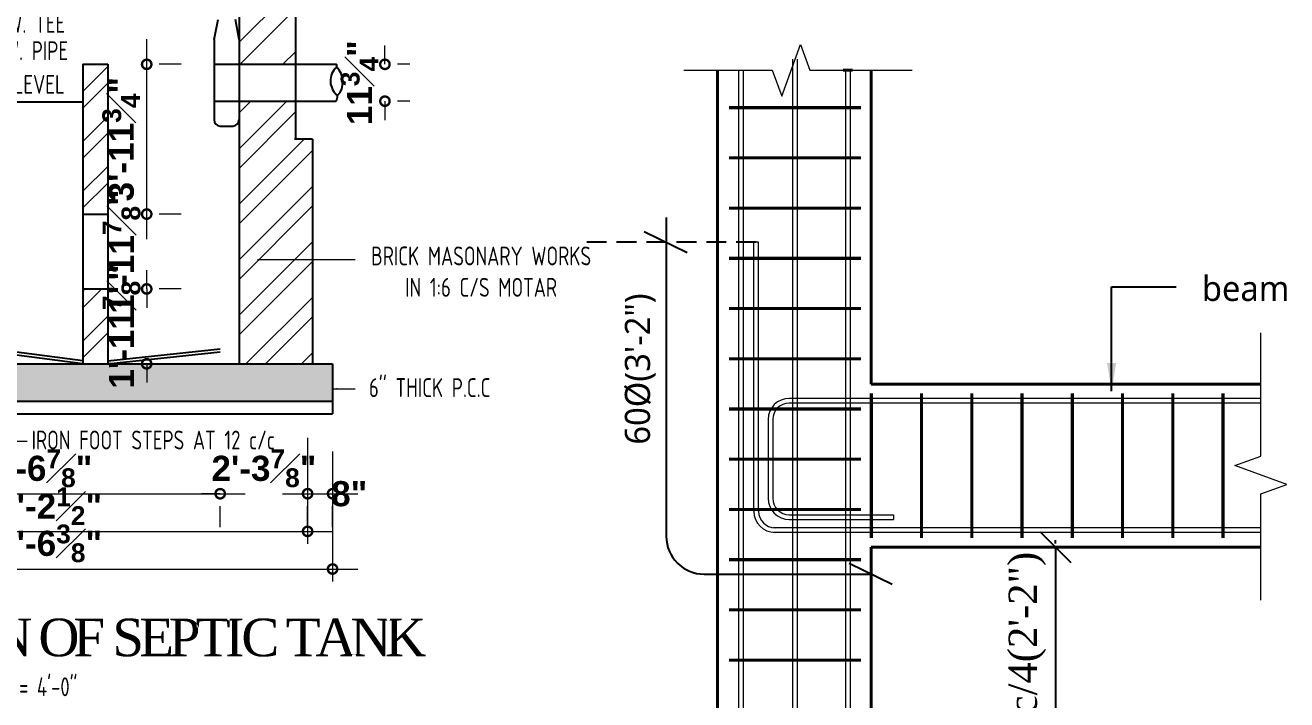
# Model space of a CAD drawing. Header units: inches. Extents: x 45643 to 70559, y -8725 to 1713.
# Drawn here: x 69312.2 to 69713.8, y -4820.3 to -4605.4 of the extents above; entities that cross this region are included whole.
import ezdxf

# ---------------------------------------------------------------- set-up
doc = ezdxf.new("R2010")
doc.units = ezdxf.units.IN
doc.header["$MEASUREMENT"] = 0
doc.linetypes.add('HIDDEN', pattern=[9.525, 6.35, -3.175])
for name, color, linetype, lineweight in [('1', 7, 'Continuous', 25), ('CONCRETE', 251, 'Continuous', 0), ('DIM_LINE', 165, 'Continuous', 15), ('Dimensions', 100, 'Continuous', 9), ('hatch', 30, 'Continuous', 5), ('STIRRUPS', 7, 'Continuous', 30), ('Text', 7, 'Continuous', 9), ('tile', 21, 'Continuous', 9), ('trench', 7, 'Continuous', 40), ('WALL', 240, 'Continuous', 30)]:
    doc.layers.add(name, color=color, linetype=linetype, lineweight=lineweight)
doc.layers.add('DIM', color=5, linetype='Continuous')
doc.styles.add('int text 1in-4ft', font='trebuc.ttf', dxfattribs={"height": 3.5})
doc.styles.add('ordinary', font='ARIALN.TTF')
doc.styles.add('RomanS', font='stylu.ttf', dxfattribs={"height": 2})
doc.styles.add('STYLE1', font='arialbd.ttf')
doc.styles.add('text', font='l_10646.ttf', dxfattribs={"height": 8.5})
doc.styles.add('times new roman', font='times.ttf', dxfattribs={"height": 6})
doc.dimstyles.new('ARROW', dxfattribs={"dimscale": 0, "dimtxt": 7, "dimasz": 9, "dimexe": 6, "dimexo": 12, "dimgap": 2.75, "dimtad": 1, "dimdec": 0, "dimzin": 3, "dimdsep": 46, "dimlunit": 4, "dimtxsty": 'RomanS', "dimcen": 0.09375, "dimse1": 1, "dimse2": 1, "dimclrd": 1, "dimclre": 1, "dimclrt": 256, "dimadec": 0, "dimazin": 0, "dimtfac": 0.75, "dimtdec": 0, "dimtix": 1, "dimtmove": 0, "dimatfit": 3, "dimfxl": 1, "dimtolj": 1, "dimtzin": 0, "dimarcsym": 0})
doc.dimstyles.new('dim 1in-4ft', dxfattribs={"dimscale": 0.5, "dimtxt": 3.5, "dimasz": 3, "dimexe": 6, "dimexo": 12, "dimgap": 1, "dimtad": 1, "dimzin": 0, "dimdsep": 46, "dimlunit": 4, "dimtxsty": 'int text 1in-4ft', "dimblk": 'DOT', "dimcen": 4, "dimdle": 6, "dimclrt": 7, "dimadec": 0, "dimazin": 0, "dimtfac": 1, "dimtofl": 0, "dimtmove": 0, "dimatfit": 3, "dimfxl": 7, "dimfxlon": 1, "dimtolj": 1, "dimtzin": 0, "dimarcsym": 0})
doc.dimstyles.new("gan2'", dxfattribs={"dimscale": 96, "dimtxt": 0.09375, "dimasz": 0.012, "dimexe": 0.09375, "dimexo": 0.15625, "dimgap": 0.03, "dimtad": 1, "dimdec": 1, "dimlfac": 0.25, "dimzin": 3, "dimdsep": 46, "dimlunit": 4, "dimtxsty": 'times new roman', "dimblk": 'gg', "dimcen": 0.09375, "dimdle": 0.09375, "dimse1": 1, "dimse2": 1, "dimclre": 34, "dimadec": 0, "dimazin": 0, "dimtfac": 1, "dimtdec": 1, "dimtix": 1, "dimtmove": 0, "dimatfit": 3, "dimfxl": 1, "dimfrac": 2, "dimtolj": 1, "dimtzin": 1, "dimarcsym": 0})
doc.dimstyles.new('Ronika', dxfattribs={"dimtxt": 8, "dimasz": 6, "dimexe": 4, "dimexo": 16, "dimgap": 2, "dimtad": 1, "dimdec": 3, "dimzin": 3, "dimdsep": 46, "dimlunit": 4, "dimtxsty": 'STYLE1', "dimblk": 'DOTSMALL', "dimcen": 2, "dimdle": 8, "dimclrd": 256, "dimclre": 7, "dimclrt": 256, "dimadec": 0, "dimazin": 0, "dimtfac": 0.75, "dimtdec": 3, "dimtix": 1, "dimtofl": 0, "dimtmove": 2, "dimatfit": 3, "dimfxl": 1, "dimfrac": 1, "dimtolj": 1, "dimtzin": 0, "dimlwd": 13, "dimlwe": 13, "dimarcsym": 0})
pattern_1 = [(45, (-304825.981, 177459.022), (-7.9549513, 7.9549513), []), (45, (-304820.678, 177459.022), (-7.9549513, 7.9549513), [])]

# ---------------------------------------------------------------- blocks, each defined once
blk = doc.blocks.new('_DotSmall')
at = {"color": 0, "const_width": 0.5}
blk.add_lwpolyline([(-0.0625, 0, 1), (0.0625, 0, 1)], format="xyb", close=True, dxfattribs=at)
blk = doc.blocks.new('*D451')
at = {"layer": 'Defpoints', "color": 0, "transparency": 16777216}
for p in [(-176661.26, 43756.35), (-176656.25, 43756.35), (-176661.26, 43708.64)]:
    blk.add_point(p, dxfattribs=at)
at = {"layer": 'DIM_LINE', "lineweight": 13, "transparency": 16777216}
blk.add_line((-176656.25, 43700.64), (-176656.25, 43764.35), dxfattribs=at)
at = {"layer": 'DIM_LINE', "color": 7, "lineweight": 13, "transparency": 16777216}
for p, q in [((-176645.26, 43756.35), (-176652.25, 43756.35)), ((-176645.26, 43708.64), (-176652.25, 43708.64))]:
    blk.add_line(p, q, dxfattribs=at)
at = {"layer": 'DIM_LINE', "lineweight": 13, "transparency": 16777216, "xscale": 6, "yscale": 6, "zscale": 6}
for p, rotation in [((-176656.25, 43756.35), 90), ((-176656.25, 43708.64), 270)]:
    blk.add_blockref('_DotSmall', p, dxfattribs=dict(at, rotation=rotation))
at = {"layer": 'DIM_LINE', "transparency": 16777216, "insert": (-176664.39, 43732.5), "char_height": 8, "attachment_point": 5, "rotation": 90, "style": 'STYLE1'}
blk.add_mtext('\\A1;3\'-11{\\H0.750000x;\\S3#4;}"', dxfattribs=at)
blk = doc.blocks.new('*D452')
at = {"layer": 'Defpoints', "color": 0, "transparency": 16777216}
for p in [(-176661.26, 43708.64), (-176656.25, 43708.64), (-176661.26, 43684.79)]:
    blk.add_point(p, dxfattribs=at)
at = {"layer": 'DIM_LINE', "lineweight": 13, "transparency": 16777216}
for p, q in [((-176656.25, 43708.64), (-176656.25, 43714.64)), ((-176656.25, 43684.79), (-176656.25, 43678.79))]:
    blk.add_line(p, q, dxfattribs=at)
at = {"layer": 'DIM_LINE', "color": 7, "lineweight": 13, "transparency": 16777216}
for p, q in [((-176645.26, 43708.64), (-176652.25, 43708.64)), ((-176645.26, 43684.79), (-176652.25, 43684.79))]:
    blk.add_line(p, q, dxfattribs=at)
at = {"layer": 'DIM_LINE', "lineweight": 13, "transparency": 16777216, "xscale": 6, "yscale": 6, "zscale": 6}
for p, rotation in [((-176656.25, 43708.64), 270), ((-176656.25, 43684.79), 90)]:
    blk.add_blockref('_DotSmall', p, dxfattribs=dict(at, rotation=rotation))
at = {"layer": 'DIM_LINE', "transparency": 16777216, "insert": (-176664.28, 43696.72), "char_height": 8, "attachment_point": 5, "rotation": 90, "style": 'STYLE1'}
blk.add_mtext('\\A1;1\'-11{\\H0.750000x;\\S7#8;}"', dxfattribs=at)
blk = doc.blocks.new('*D453')
at = {"layer": 'Defpoints', "color": 0, "transparency": 16777216}
for p in [(-176661.26, 43684.79), (-176656.25, 43684.79), (-176661.26, 43660.94)]:
    blk.add_point(p, dxfattribs=at)
at = {"layer": 'DIM_LINE', "lineweight": 13, "transparency": 16777216}
for p, q in [((-176656.25, 43684.79), (-176656.25, 43690.79)), ((-176656.25, 43660.94), (-176656.25, 43654.94))]:
    blk.add_line(p, q, dxfattribs=at)
at = {"layer": 'DIM_LINE', "color": 7, "lineweight": 13, "transparency": 16777216}
for p, q in [((-176645.26, 43684.79), (-176652.25, 43684.79)), ((-176645.26, 43660.94), (-176652.25, 43660.94))]:
    blk.add_line(p, q, dxfattribs=at)
at = {"layer": 'DIM_LINE', "lineweight": 13, "transparency": 16777216, "xscale": 6, "yscale": 6, "zscale": 6}
for p, rotation in [((-176656.25, 43684.79), 270), ((-176656.25, 43660.94), 90)]:
    blk.add_blockref('_DotSmall', p, dxfattribs=dict(at, rotation=rotation))
at = {"layer": 'DIM_LINE', "transparency": 16777216, "insert": (-176664.28, 43672.86), "char_height": 8, "attachment_point": 5, "rotation": 90, "style": 'STYLE1'}
blk.add_mtext('\\A1;1\'-11{\\H0.750000x;\\S7#8;}"', dxfattribs=at)
blk = doc.blocks.new('*D454')
at = {"layer": 'Defpoints', "color": 0, "transparency": 16777216}
for p in [(-176588.42, 43756.35), (-176580.4, 43756.35), (-176588.42, 43744.61)]:
    blk.add_point(p, dxfattribs=at)
at = {"layer": 'DIM_LINE', "lineweight": 13, "transparency": 16777216}
for p, q in [((-176580.4, 43756.35), (-176580.4, 43762.35)), ((-176580.4, 43744.61), (-176580.4, 43738.61))]:
    blk.add_line(p, q, dxfattribs=at)
at = {"layer": 'DIM_LINE', "color": 7, "lineweight": 13, "transparency": 16777216}
for p, q in [((-176572.42, 43756.35), (-176576.4, 43756.35)), ((-176572.42, 43744.61), (-176576.4, 43744.61))]:
    blk.add_line(p, q, dxfattribs=at)
at = {"layer": 'DIM_LINE', "lineweight": 13, "transparency": 16777216, "xscale": 6, "yscale": 6, "zscale": 6}
for p, rotation in [((-176580.4, 43756.35), 270), ((-176580.4, 43744.61), 90)]:
    blk.add_blockref('_DotSmall', p, dxfattribs=dict(at, rotation=rotation))
at = {"layer": 'DIM_LINE', "transparency": 16777216, "insert": (-176588.47, 43750.48), "char_height": 8, "attachment_point": 5, "rotation": 90, "style": 'STYLE1'}
blk.add_mtext('\\A1;11{\\H0.750000x;\\S3#4;}"', dxfattribs=at)
blk = doc.blocks.new('*D457')
at = {"layer": 'Defpoints', "color": 0, "transparency": 16777216}
for p in [(-176605.02, 43624.87), (-176597.06, 43624.87), (-176597.06, 43619.56)]:
    blk.add_point(p, dxfattribs=at)
at = {"layer": 'DIM_LINE', "lineweight": 13, "transparency": 16777216}
blk.add_line((-176613.02, 43619.56), (-176589.06, 43619.56), dxfattribs=at)
at = {"layer": 'DIM_LINE', "color": 7, "lineweight": 13, "transparency": 16777216}
for p, q in [((-176605.02, 43608.87), (-176605.02, 43615.56)), ((-176597.06, 43608.87), (-176597.06, 43615.56))]:
    blk.add_line(p, q, dxfattribs=at)
at = {"layer": 'DIM_LINE', "lineweight": 13, "transparency": 16777216, "xscale": 6, "yscale": 6, "zscale": 6, "rotation": 180}
blk.add_blockref('_DotSmall', (-176605.02, 43619.56), dxfattribs=at)
at = {"layer": 'DIM_LINE', "lineweight": 13, "transparency": 16777216, "xscale": 6, "yscale": 6, "zscale": 6}
blk.add_blockref('_DotSmall', (-176597.06, 43619.56), dxfattribs=at)
at = {"layer": 'DIM_LINE', "transparency": 16777216, "insert": (-176591.77, 43619.51), "char_height": 8, "attachment_point": 5, "style": 'STYLE1'}
blk.add_mtext('\\A1;8"', dxfattribs=at)
blk = doc.blocks.new('*D458')
at = {"layer": 'Defpoints', "color": 0, "transparency": 16777216}
for p in [(-176632.85, 43624.87), (-176605.02, 43624.87), (-176605.02, 43619.56)]:
    blk.add_point(p, dxfattribs=at)
at = {"layer": 'DIM_LINE', "lineweight": 13, "transparency": 16777216}
for p, q in [((-176632.85, 43619.56), (-176638.85, 43619.56)), ((-176605.02, 43619.56), (-176599.02, 43619.56))]:
    blk.add_line(p, q, dxfattribs=at)
at = {"layer": 'DIM_LINE', "color": 7, "lineweight": 13, "transparency": 16777216}
for p, q in [((-176632.85, 43608.87), (-176632.85, 43615.56)), ((-176605.02, 43608.87), (-176605.02, 43615.56))]:
    blk.add_line(p, q, dxfattribs=at)
at = {"layer": 'DIM_LINE', "lineweight": 13, "transparency": 16777216, "xscale": 6, "yscale": 6, "zscale": 6}
blk.add_blockref('_DotSmall', (-176632.85, 43619.56), dxfattribs=at)
at = {"layer": 'DIM_LINE', "lineweight": 13, "transparency": 16777216, "xscale": 6, "yscale": 6, "zscale": 6, "rotation": 180}
blk.add_blockref('_DotSmall', (-176605.02, 43619.56), dxfattribs=at)
at = {"layer": 'DIM_LINE', "transparency": 16777216, "insert": (-176618.93, 43627.65), "char_height": 8, "attachment_point": 5, "style": 'STYLE1'}
blk.add_mtext('\\A1;2\'-3{\\H0.750000x;\\S7#8;}"', dxfattribs=at)
blk = doc.blocks.new('*D459')
at = {"layer": 'Defpoints', "color": 0, "transparency": 16777216}
for p in [(-176747.7, 43624.87), (-176632.85, 43624.87), (-176632.85, 43619.56)]:
    blk.add_point(p, dxfattribs=at)
at = {"layer": 'DIM_LINE', "lineweight": 13, "transparency": 16777216}
blk.add_line((-176755.7, 43619.56), (-176624.85, 43619.56), dxfattribs=at)
at = {"layer": 'DIM_LINE', "color": 7, "lineweight": 13, "transparency": 16777216}
for p, q in [((-176747.7, 43608.87), (-176747.7, 43615.56)), ((-176632.85, 43608.87), (-176632.85, 43615.56))]:
    blk.add_line(p, q, dxfattribs=at)
at = {"layer": 'DIM_LINE', "lineweight": 13, "transparency": 16777216, "xscale": 6, "yscale": 6, "zscale": 6, "rotation": 180}
blk.add_blockref('_DotSmall', (-176747.7, 43619.56), dxfattribs=at)
at = {"layer": 'DIM_LINE', "lineweight": 13, "transparency": 16777216, "xscale": 6, "yscale": 6, "zscale": 6}
blk.add_blockref('_DotSmall', (-176632.85, 43619.56), dxfattribs=at)
at = {"layer": 'DIM_LINE', "transparency": 16777216, "insert": (-176690.27, 43627.65), "char_height": 8, "attachment_point": 5, "style": 'STYLE1'}
blk.add_mtext('\\A1;9\'-6{\\H0.750000x;\\S7#8;}"', dxfattribs=at)
blk = doc.blocks.new('*D467')
at = {"layer": 'Defpoints', "color": 0, "transparency": 16777216}
for p in [(-176775.53, 43653.41), (-176605.02, 43653.41), (-176605.02, 43607.56)]:
    blk.add_point(p, dxfattribs=at)
at = {"layer": 'DIM_LINE', "color": 7, "lineweight": 13, "transparency": 16777216}
for p, q in [((-176775.53, 43637.41), (-176775.53, 43603.56)), ((-176605.02, 43637.41), (-176605.02, 43603.56))]:
    blk.add_line(p, q, dxfattribs=at)
at = {"layer": 'DIM_LINE', "lineweight": 13, "transparency": 16777216}
blk.add_line((-176783.53, 43607.56), (-176597.02, 43607.56), dxfattribs=at)
at = {"layer": 'DIM_LINE', "lineweight": 13, "transparency": 16777216, "xscale": 6, "yscale": 6, "zscale": 6, "rotation": 180}
blk.add_blockref('_DotSmall', (-176775.53, 43607.56), dxfattribs=at)
at = {"layer": 'DIM_LINE', "lineweight": 13, "transparency": 16777216, "xscale": 6, "yscale": 6, "zscale": 6}
blk.add_blockref('_DotSmall', (-176605.02, 43607.56), dxfattribs=at)
at = {"layer": 'DIM_LINE', "transparency": 16777216, "insert": (-176690.27, 43615.58), "char_height": 8, "attachment_point": 5, "style": 'STYLE1'}
blk.add_mtext('\\A1;14\'-2{\\H0.750000x;\\S1#2;}"', dxfattribs=at)
blk = doc.blocks.new('_Dot')
at = {"color": 0, "linetype": 'ByBlock', "lineweight": -2}
blk.add_line((-0.5, 0), (-1, 0), dxfattribs=at)
at = {"color": 0, "linetype": 'ByBlock', "const_width": 0.5}
blk.add_lwpolyline([(-0.25, 0, 1), (0.25, 0, 1)], format="xyb", close=True, dxfattribs=at)
blk = doc.blocks.new('*D468')
at = {"layer": 'Defpoints', "color": 0, "transparency": 16777216}
for p in [(-176783.48, 43645.03), (-176597.06, 43645.03), (-176597.06, 43595.56)]:
    blk.add_point(p, dxfattribs=at)
at = {"layer": 'DIM_LINE', "color": 7, "lineweight": 13, "transparency": 16777216}
for p, q in [((-176783.48, 43629.03), (-176783.48, 43591.56)), ((-176597.06, 43629.03), (-176597.06, 43591.56))]:
    blk.add_line(p, q, dxfattribs=at)
at = {"layer": 'DIM_LINE', "lineweight": 13, "transparency": 16777216}
blk.add_line((-176791.48, 43595.56), (-176589.06, 43595.56), dxfattribs=at)
at = {"layer": 'DIM_LINE', "lineweight": 13, "transparency": 16777216, "xscale": 6, "yscale": 6, "zscale": 6, "rotation": 180}
blk.add_blockref('_DotSmall', (-176783.48, 43595.56), dxfattribs=at)
at = {"layer": 'DIM_LINE', "lineweight": 13, "transparency": 16777216, "xscale": 6, "yscale": 6, "zscale": 6}
blk.add_blockref('_DotSmall', (-176597.06, 43595.56), dxfattribs=at)
at = {"layer": 'DIM_LINE', "transparency": 16777216, "insert": (-176690.27, 43603.75), "char_height": 8, "attachment_point": 5, "style": 'STYLE1'}
blk.add_mtext('\\A1;15\'-6{\\H0.750000x;\\S3#8;}"', dxfattribs=at)
blk = doc.blocks.new('*D474')
at = {"layer": 'Defpoints', "color": 0, "transparency": 16777216}
for p in [(-176783.48, 43649.01), (-176597.06, 43649.01), (-176597.06, 43595.56)]:
    blk.add_point(p, dxfattribs=at)
at = {"layer": 'DIM_LINE', "color": 7, "lineweight": 13, "transparency": 16777216}
for p, q in [((-176783.48, 43633.01), (-176783.48, 43591.56)), ((-176597.06, 43633.01), (-176597.06, 43591.56))]:
    blk.add_line(p, q, dxfattribs=at)
at = {"layer": 'DIM_LINE', "lineweight": 13, "transparency": 16777216}
blk.add_line((-176791.48, 43595.56), (-176589.06, 43595.56), dxfattribs=at)
at = {"layer": 'DIM_LINE', "lineweight": 13, "transparency": 16777216, "xscale": 6, "yscale": 6, "zscale": 6, "rotation": 180}
blk.add_blockref('_DotSmall', (-176783.48, 43595.56), dxfattribs=at)
at = {"layer": 'DIM_LINE', "lineweight": 13, "transparency": 16777216, "xscale": 6, "yscale": 6, "zscale": 6}
blk.add_blockref('_DotSmall', (-176597.06, 43595.56), dxfattribs=at)
at = {"layer": 'DIM_LINE', "transparency": 16777216, "insert": (-176690.27, 43603.75), "char_height": 8, "attachment_point": 5, "style": 'STYLE1'}
blk.add_mtext('\\A1;15\'-6{\\H0.750000x;\\S3#8;}"', dxfattribs=at)
blk = doc.blocks.new('gg')
at = {"layer": 'DIM'}
for p, q in [((-4.24, -4.24), (4.24, 4.24)), ((0, 6), (0, -6))]:
    blk.add_line(p, q, dxfattribs=at)
blk = doc.blocks.new('*D595')
at = {"layer": 'Defpoints', "color": 0, "lineweight": -3, "transparency": 16777216}
for p in [(78090.58, 75599.17), (78090.58, 75527), (78128.79, 75527)]:
    blk.add_point(p, dxfattribs=at)
at = {"layer": 'DIM', "color": 0, "lineweight": -2, "transparency": 16777216}
for p, q in [((78128.79, 75600.32), (78128.79, 75601.47)), ((78128.79, 75599.17), (78128.79, 75527)), ((78128.79, 75525.85), (78128.79, 75524.7))]:
    blk.add_line(p, q, dxfattribs=at)
at = {"layer": 'DIM', "color": 0, "lineweight": -2, "transparency": 16777216, "xscale": 1.152, "yscale": 1.152, "zscale": 1.152}
for p, rotation in [((78128.79, 75599.17), 270), ((78128.79, 75527), 90)]:
    blk.add_blockref('gg', p, dxfattribs=dict(at, rotation=rotation))
at = {"layer": 'DIM', "color": 0, "transparency": 16777216, "insert": (78119.87, 75563.08), "char_height": 9, "attachment_point": 5, "rotation": 90, "style": 'times new roman'}
blk.add_mtext('\\A1;>Hc/4(2\'-2")', dxfattribs=at)
blk = doc.blocks.new('TGCV')
at = {"layer": 'CONCRETE', "ltscale": 0.5}
h = blk.add_hatch(dxfattribs=at)
h.set_pattern_fill('AR-CONC', color=256, style=0)
h.set_pattern_definition([(50, (-304825.9814, 177459.022), (7.17260183, -0.62752135), [0.75, -8.25]), (355, (-304825.9814, 177459.022), (-1.38751334, 7.52192134), [0.6, -6.6]), (100.4514, (-304825.384, 177458.9696), (5.78509382, 6.89439542), [0.6374019, -7.01142112]), (46.1842, (-304825.9814, 177461.022), (10.6724105, -1.65519014), [1.125, -12.375]), (96.6356, (-304825.092, 177460.884), (9.34662706, 9.7411787), [0.9561029, -10.51713]), (351.1842, (-304825.981, 177461.022), (9.34661945, 9.741186), [0.9, -9.9]), (21, (-304824.9814, 177460.522), (5.96907052, -4.0261889), [0.75, -8.25]), (326, (-304824.9814, 177460.522), (2.43315332, 7.25150045), [0.6, -6.6]), (71.4514, (-304824.484, 177460.1864), (8.40222629, 3.22530497), [0.6374019, -7.01142112]), (37.5, (-304825.9814, 177459.022), (0.121598553, 3.32893854), [0, -6.52, 0, -6.7, 0, -6.625]), (7.5, (-304825.9814, 177459.022), (2.630695374, 3.94411712), [0, -3.82, 0, -6.37, 0, -2.525]), (327.5, (-304828.2114, 177459.022), (5.33822436, -0.225548717), [0, -2.5, 0, -7.8, 0, -10.35]), (317.5, (-304829.2114, 177459.022), (5.83186169, 1.00104982), [0, -3.25, 0, -5.18, 0, -7.35])])
h.paths.add_polyline_path([(-171271.5115, 55513.6742), (-171085.0938, 55513.6742), (-171085.0938, 55501.7472), (-171271.5115, 55501.7472)])
at = {"layer": 'hatch', "lineweight": 9, "ltscale": 5}
h = blk.add_hatch(dxfattribs=at)
h.set_pattern_fill('STEEL', color=256, scale=119.2698, style=0)
h.set_pattern_definition([(45, (-304825.981, 177459.022), (-10.5420605, 10.5420605), []), (45, (-304825.981, 177466.476), (-10.5420605, 10.5420605), [])])
h.paths.add_polyline_path([(-171096.8748, 55632.944), (-171114.8748, 55632.944), (-171114.8748, 55609.09), (-171096.8748, 55609.09)])
at = {"layer": 'hatch'}
h = blk.add_hatch(dxfattribs=at)
h.set_pattern_fill('ANSI32', color=256, scale=30, style=0)
h.set_pattern_definition(pattern_1)
h.paths.add_polyline_path([(-171156.6516, 55609.09), (-171164.603, 55609.09), (-171164.603, 55561.3821), (-171156.6516, 55561.3821)])
at = {"layer": 'hatch', "lineweight": 9, "ltscale": 5}
h = blk.add_hatch(dxfattribs=at)
h.set_pattern_fill('STEEL', color=256, scale=100, style=0)
h.set_pattern_definition([(45, (-304825.981, 177459.022), (-8.8388348, 8.8388348), []), (45, (-304825.981, 177465.272), (-8.8388348, 8.8388348), [])])
h.paths.add_polyline_path([(-171091.4835, 55585.2361), (-171096.8748, 55585.2361), (-171096.8748, 55597.3509), (-171114.8748, 55597.3509), (-171114.8748, 55513.6742), (-171091.4835, 55513.6742)])
at = {"layer": 'hatch'}
h = blk.add_hatch(dxfattribs=at)
h.set_pattern_fill('ANSI32', color=256, scale=30, style=0)
h.set_pattern_definition(pattern_1)
h.paths.add_polyline_path([(-171156.6516, 55537.5281), (-171164.603, 55537.5281), (-171164.603, 55513.6742), (-171156.6516, 55513.6742)])
at = {"layer": '1', "color": 1}
for p, q in [((-171096.8748, 55640.8953), (-171096.8748, 55585.2361)), ((-171114.8748, 55632.944), (-171114.8748, 55513.6742)), ((-171091.4835, 55585.2361), (-171097.1791, 55585.2361)), ((-171091.4835, 55585.2361), (-171091.4835, 55513.6742)), ((-171271.5115, 55513.6742), (-171085.0938, 55513.6742)), ((-171085.0938, 55513.6742), (-171085.0938, 55497.7715)), ((-171271.5115, 55501.7472), (-171085.0938, 55501.7472)), ((-171271.5115, 55497.7715), (-171085.0938, 55497.7715))]:
    blk.add_line(p, q, dxfattribs=at)
at = {"layer": '1', "color": 5}
for p, q in [((-171122.8261, 55617.0413), (-171121.5141, 55623.4061)), ((-171114.8748, 55617.0413), (-171115.9908, 55623.3511)), ((-171122.8261, 55617.0413), (-171122.8261, 55591.3874)), ((-171164.603, 55609.09), (-171156.6516, 55609.09)), ((-171164.603, 55609.09), (-171164.603, 55561.3821)), ((-171156.6516, 55609.09), (-171156.6516, 55561.3821)), ((-171122.8261, 55609.09), (-171096.8748, 55609.09)), ((-171102.8748, 55609.09), (-171083.9723, 55609.09)), ((-171235.7306, 55597.163), (-171164.603, 55597.163)), ((-171122.8261, 55597.3509), (-171096.8748, 55597.3509)), ((-171102.8748, 55597.3509), (-171083.9723, 55597.3509)), ((-171120.8383, 55589.3996), (-171116.8626, 55589.3996)), ((-171164.603, 55561.3821), (-171164.603, 55537.5281)), ((-171164.603, 55561.3821), (-171156.6516, 55561.3821)), ((-171156.6516, 55561.3821), (-171156.6516, 55537.5281)), ((-171164.603, 55537.5281), (-171164.603, 55513.6742)), ((-171164.603, 55537.5281), (-171156.6516, 55537.5281)), ((-171156.6516, 55537.5281), (-171156.6516, 55513.6742)), ((-171164.5632, 55514.6673), (-171242.1689, 55524.727)), ((-171164.603, 55513.6742), (-171242.1689, 55523.7326)), ((-171156.6914, 55514.6673), (-171120.9145, 55518.4796)), ((-171156.6516, 55513.6742), (-171120.8748, 55517.4864))]:
    blk.add_line(p, q, dxfattribs=at)
for centre, radius, start, end in [((-171084.2982, 55608.566), 0.617, 320.523056, 58.1258), ((-171079.8399, 55603.7824), 5.9331, 131.690397, 232.473836), ((-171088.3801, 55603.5073), 6.5763, 318.054368, 45.68746), ((-171086.8582, 55599.0495), 3.3487, 329.518962, 1.281376), ((-171083.488, 55599.1552), 0.0381, 234.00888, 305.99112), ((-171120.8383, 55591.3874), 1.9878, 180, 270), ((-171116.8626, 55591.3874), 1.9878, 270, 0)]:
    blk.add_arc(centre, radius, start, end, dxfattribs=at)
at = {"char_height": 6, "width": 136.473322, "attachment_point": 5, "style": 'ordinary'}
for s, insert in [('{\\Fisocp3|c0;\\W0.8;4" %%C S.W. TEE}', (-171189.2511, 55622.1143)), ('{\\Fisocp3|c0;\\W0.8;6" %%C S.W. PIPE}', (-171189.2511, 55613.4352)), ('{\\Fisocp3|c0;\\W0.8;WATER LEVEL}', (-171189.2511, 55602.6931)), ('{\\Fisocp3|c0;\\W0.8;BRICK MASONARY WORKS\\PIN 1:6 C/S MOTAR }', (-171037.7782, 55543.033)), ("{\\Fisocp3|c0;\\W0.8;6'' THICK P.C.C}", (-171054.1837, 55506.0892)), ('{\\Fisocp3|c0;\\W0.8;IRON FOOT STEPS AT 12 c/c}', (-171142.2011, 55489.3933)), ('{\\Fisocp3|c0;\\W0.8;SCALE :- 1" = 4\'-0" }', (-171192.5093, 55410.7772))]:
    blk.add_mtext(s, dxfattribs=dict(at, insert=insert))
at = {"layer": 'Text', "insert": (-171300.3298, 55432.5155), "char_height": 12, "width": 950.154532, "attachment_point": 1, "style": 'ordinary'}
blk.add_mtext('{\\fTimes New Roman|b0|i0|c0|p18;\\T0.8;CROSS SECTION OF SEPTIC TANK}', dxfattribs=at)
at = {"layer": 'DIM_LINE'}
for base, p1, p2, picture, middle in [((-171068.433, 55609.09), (-171076.4471, 55597.3509), (-171076.4471, 55609.09), '*D454', (-171076.4965, 55603.2205)), ((-171144.2827, 55609.09), (-171149.2843, 55561.3821), (-171149.2843, 55609.09), '*D451', (-171152.4143, 55585.2361)), ((-171144.2827, 55561.3821), (-171149.2843, 55537.5281), (-171149.2843, 55561.3821), '*D452', (-171152.3072, 55549.4551)), ((-171144.2827, 55537.5281), (-171149.2843, 55513.6742), (-171149.2843, 55537.5281), '*D453', (-171152.3072, 55525.6012))]:
    dim = blk.add_linear_dim(base=base, p1=p1, p2=p2, angle=90, dimstyle='Ronika', dxfattribs=at)
    dim.commit()
    dim.dimension.update_dxf_attribs({"geometry": picture, "text_midpoint": middle, "insert": (5511.9712, 11852.7381)})
for base, p1, p2, picture, middle in [((-171093.0452, 55460.2965), (-171263.5602, 55506.151), (-171093.0452, 55506.151), '*D467', (-171178.3027, 55468.3211)), ((-171085.0938, 55448.2965), (-171271.5115, 55501.7472), (-171085.0938, 55501.7472), '*D474', (-171178.3027, 55456.4916)), ((-171085.0938, 55448.2965), (-171271.5115, 55497.7715), (-171085.0938, 55497.7715), '*D468', (-171178.3027, 55456.4916)), ((-171120.8748, 55472.2965), (-171235.7306, 55477.6099), (-171120.8748, 55477.6099), '*D459', (-171178.3027, 55480.3893)), ((-171093.0452, 55472.2965), (-171120.8748, 55477.6099), (-171093.0452, 55477.6099), '*D458', (-171106.96, 55480.3893))]:
    dim = blk.add_linear_dim(base=base, p1=p1, p2=p2, dimstyle='Ronika', dxfattribs=at)
    dim.commit()
    dim.dimension.update_dxf_attribs({"geometry": picture, "text_midpoint": middle, "insert": (5511.9712, 11852.7381)})
dim = blk.add_linear_dim(base=(-171085.0938, 55472.2965), p1=(-171093.0452, 55477.6099), p2=(-171085.0938, 55477.6099), dimstyle='Ronika', dxfattribs=at)
dim.commit()
dim.dimension.update_dxf_attribs({"geometry": '*D457', "text_midpoint": (-171079.801, 55472.252), "dimtype": 128, "insert": (5511.9712, 11852.7381)})
at = {"layer": 'Dimensions', "ltscale": 0.5}
for points in [[(-171109.021, 55546.8754), (-171077.9414, 55546.8754)], [(-171193.0407, 55537.5281), (-171192.9369, 55489.027), (-171182.3643, 55489.027)], [(-171085.0938, 55505.7229), (-171077.9414, 55505.7229)]]:
    blk.add_leader(points, dimstyle='dim 1in-4ft', override={"dimgap": 1, "dimtad": 0}, dxfattribs=at)
blk = doc.blocks.new('EWTDF')
at = {"layer": 'DIM'}
for p, q in [((77997.87, 75699.78), (78011.55, 75693.1)), ((78063.12, 75594.06), (78076.8, 75587.37))]:
    blk.add_line(p, q, dxfattribs=at)
at = {"layer": 'DIM', "linetype": 'HIDDEN'}
blk.add_line((78033.54, 75696.34), (77978.67, 75696.34), dxfattribs=at)
at = {"layer": 'DIM'}
blk.add_lwpolyline([(78004.91, 75704.18), (78004.91, 75602.62, 0.414214), (78016.91, 75590.62), (78070.17, 75590.62)], format="xyb", dxfattribs=at)
at = {"layer": 'hatch', "linetype": 'Continuous'}
for points in [[(78010.5, 75751.14), (78038.65, 75751.14), (78041.65, 75742.9), (78047.65, 75759.38), (78050.65, 75751.14), (78083.16, 75751.14)], [(78194.22, 75582.29), (78194.22, 75616.19), (78202.47, 75619.19), (78185.98, 75625.19), (78194.22, 75628.19), (78194.22, 75667.43)]]:
    blk.add_lwpolyline(points, dxfattribs=at)
at = {"layer": 'STIRRUPS', "const_width": 1}
for points in [[(78066.92, 75739.22), (78024.92, 75739.22)], [(78066.92, 75723.22), (78024.92, 75723.22)], [(78066.92, 75707.22), (78024.92, 75707.22)], [(78066.92, 75691.22), (78024.92, 75691.22)], [(78066.92, 75675.22), (78024.92, 75675.22)], [(78066.92, 75659.22), (78024.92, 75659.22)], [(78070.17, 75648.17), (78070.17, 75602.12)], [(78086.17, 75648.17), (78086.17, 75602.12)], [(78102.17, 75648.17), (78102.17, 75602.12)], [(78118.17, 75648.17), (78118.17, 75602.12)], [(78134.17, 75648.17), (78134.17, 75602.12)], [(78150.17, 75648.17), (78150.17, 75602.12)], [(78166.17, 75648.17), (78166.17, 75602.12)], [(78182.17, 75648.17), (78182.17, 75602.12)], [(78066.92, 75643.22), (78024.92, 75643.22)], [(78066.92, 75627.22), (78024.92, 75627.22)], [(78066.92, 75611.22), (78024.92, 75611.22)], [(78066.92, 75611.22), (78024.92, 75611.22)], [(78066.92, 75595.22), (78024.92, 75595.22)], [(78066.92, 75579.22), (78024.92, 75579.22)], [(78066.92, 75563.22), (78024.92, 75563.22)]]:
    blk.add_lwpolyline(points, dxfattribs=at)
at = {"layer": 'trench'}
for p, q in [((78021.17, 75751.14), (78021.17, 75065.32)), ((78061.17, 75751.14), (78064.17, 75751.14)), ((78070.17, 75751.14), (78070.17, 75651.17)), ((78070.17, 75651.17), (78194.22, 75651.17)), ((78194.22, 75651.17), (78073.17, 75651.17)), ((78070.17, 75599.17), (78070.17, 75203.17)), ((78070.17, 75599.17), (78194.22, 75599.17)), ((78194.22, 75599.17), (78073.17, 75599.17))]:
    blk.add_line(p, q, dxfattribs=at)
at = {"layer": 'WALL', "color": 3, "lineweight": 0}
for p, q in [((78032.79, 75610.66), (78032.79, 75696.34)), ((78034.29, 75696.34), (78032.79, 75696.34)), ((78034.29, 75610.66), (78034.29, 75696.34)), ((78194.22, 75646.61), (78044.07, 75646.61)), ((78194.22, 75645.11), (78044.07, 75645.11)), ((78037.32, 75639.86), (78037.32, 75614.77)), ((78038.82, 75639.86), (78038.82, 75614.77)), ((78044.07, 75609.52), (78077.2, 75609.52)), ((78077.2, 75609.52), (78077.2, 75608.02)), ((78194.22, 75605.41), (78039.09, 75605.41)), ((78044.07, 75608.02), (78077.2, 75608.02)), ((78194.22, 75603.91), (78039.09, 75603.91))]:
    blk.add_line(p, q, dxfattribs=at)
for points in [[(78045.17, 75068.8), (78045.17, 75754.63)], [(78046.67, 75068.8), (78046.67, 75754.63)], [(78027.92, 75751.14), (78027.92, 75418.06), (78031.87, 75399.25), (78031.87, 75275.33)], [(78029.42, 75751.14), (78029.42, 75418.21), (78033.37, 75399.41), (78033.37, 75275.33)], [(78061.92, 75751.14), (78061.92, 75529.19), (78057.96, 75511.56), (78057.96, 75392.57)], [(78063.42, 75751.14), (78063.42, 75529.02), (78059.46, 75511.4), (78059.46, 75392.57)]]:
    blk.add_lwpolyline(points, dxfattribs=at)
for centre, radius, start, end in [((78044.07, 75639.86), 6.75, 90, 180), ((78044.07, 75639.86), 5.25, 90, 180), ((78044.07, 75614.77), 6.75, 180, 270), ((78044.07, 75614.77), 5.25, 180, 270), ((78039.54, 75610.66), 6.75, 180, 270), ((78039.54, 75610.66), 5.25, 180, 270)]:
    blk.add_arc(centre, radius, start, end, dxfattribs=at)
at = {"layer": 'DIM', "style": 'text'}
blk.add_text(' beam', height=8, dxfattribs=at).set_placement((78172.72, 75677.63))
blk.add_text('60%%C(3\'-2")', height=8, rotation=90, dxfattribs=at).set_placement((77999.71, 75631.86))
at = {"layer": 'DIM'}
dim = blk.add_linear_dim(base=(78128.79, 75527), p1=(78090.58, 75599.17), p2=(78090.58, 75527), angle=90, text='>Hc/4(2\'-2")', dimstyle="gan2'", dxfattribs=at)
dim.commit()
dim.dimension.update_dxf_attribs({"geometry": '*D595', "text_midpoint": (78119.87, 75563.08)})
blk.add_leader([(78146.69, 75648.92), (78146.69, 75682.17), (78167.27, 75682.17)], dimstyle='ARROW', override={"dimscale": 1, "dimgap": 0.03125, "dimtad": 0}, dxfattribs=at)

msp = doc.modelspace()

# ---------------------------------------------------------------- block references
at = {"color": 0, "lineweight": -3}
msp.add_blockref('EWTDF', (-8488.63, -80370.881), dxfattribs=at)
at = {"layer": 'tile'}
msp.add_blockref('TGCV', (240495.109, -60226.95), dxfattribs=at)

doc.saveas('drawing.dxf')
